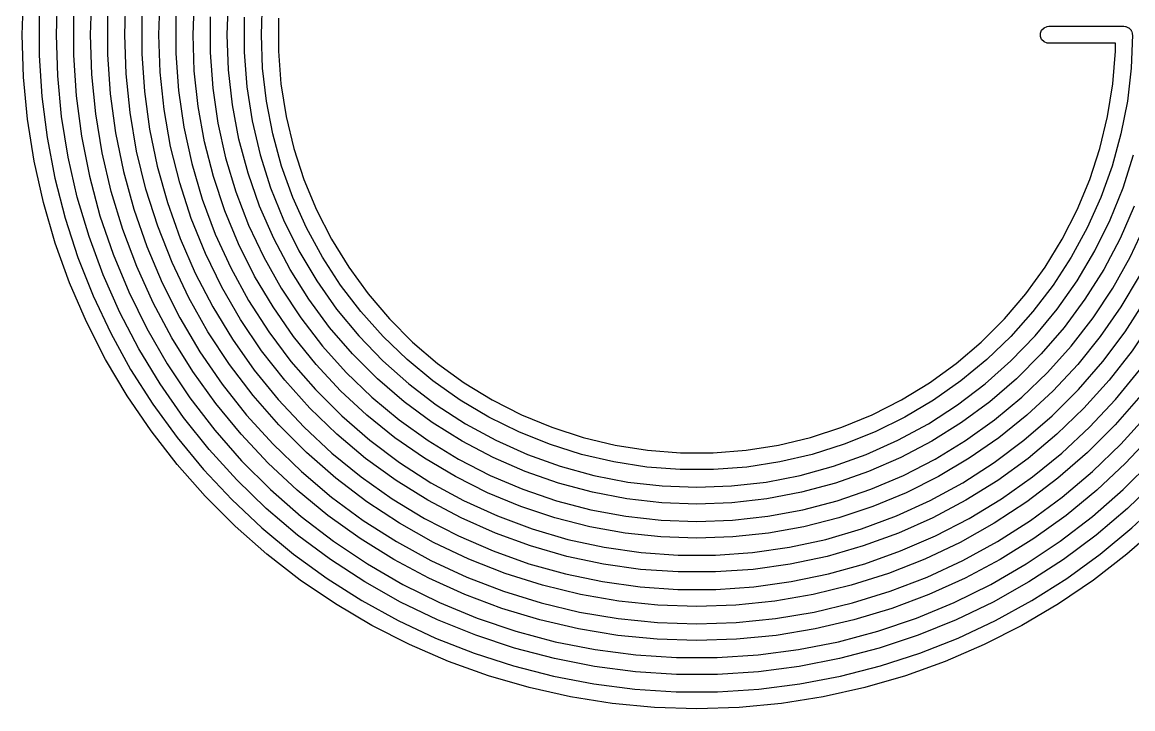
# Model space of a CAD drawing. Extents: x 25 to 275, y -107 to -24.
# Drawn here: x 100.12 to 116.38, y -74.88 to -64.82 of the extents above; entities that cross this region are included whole.
import ezdxf

# ---------------------------------------------------------------- set-up
doc = ezdxf.new("R2010")
doc.units = 0
doc.layers.add('BLACK', color=7, linetype='CONTINUOUS')

msp = doc.modelspace()

# ---------------------------------------------------------------- linework, layer by layer
at = {"layer": 'BLACK', "linetype": 'CONTINUOUS'}
for p, q in [((100.125, -65), (100.144204, -64.376696)), ((100.625, -65), (100.643993, -64.395641)), ((101.125, -65), (101.144537, -64.403196)), ((101.625, -65), (101.644261, -64.423914)), ((102.125, -65), (102.143941, -64.44553)), ((102.625, -65), (102.644428, -64.456039)), ((103.125, -65), (103.144007, -64.479908)), ((103.625, -65), (103.644439, -64.492861)), ((100.375, -64.689666), (100.375, -65)), ((100.875, -64.699362), (100.875, -65)), ((101.375, -64.709463), (101.375, -65)), ((101.875, -64.713901), (101.875, -65)), ((102.375, -64.724999), (102.375, -65)), ((102.875, -64.736601), (102.875, -65)), ((103.375, -64.742756), (103.375, -65)), ((103.875, -64.755641), (103.875, -65)), ((100.144486, -65.620056), (100.125, -65)), ((100.375, -65), (100.375, -65.302478)), ((100.644262, -65.600658), (100.625, -65)), ((100.875, -65), (100.875, -65.298722)), ((101.144002, -65.580453), (101.125, -65)), ((101.375, -65), (101.375, -65.288365)), ((101.644524, -65.57153), (101.625, -65)), ((101.875, -65), (101.875, -65.277558)), ((102.144183, -65.549332), (102.125, -65)), ((102.375, -65), (102.375, -65.272328)), ((102.643791, -65.526126), (102.625, -65)), ((102.875, -65), (102.875, -65.260393)), ((103.144224, -65.513769), (103.125, -65)), ((103.375, -65), (103.375, -65.253942)), ((103.643706, -65.488001), (103.625, -65)), ((103.875, -65), (103.875, -65.240652)), ((115.027402, -64.975614), (115.046066, -64.930554)), ((115.027402, -65.024386), (115.027402, -64.975614)), ((115.046066, -64.930554), (115.080554, -64.896066)), ((115.080554, -64.896066), (115.125614, -64.877402)), ((115.125614, -64.877402), (115.15, -64.875)), ((115.15, -64.875), (116.25, -64.875)), ((116.25, -64.875), (116.274386, -64.877402)), ((116.274386, -64.877402), (116.276153, -64.878134)), ((116.276153, -64.878134), (116.277815, -64.878134)), ((116.277815, -64.878134), (116.288031, -64.883054)), ((116.288031, -64.883054), (116.319446, -64.896066)), ((116.319446, -64.896066), (116.323528, -64.900148)), ((116.323528, -64.900148), (116.327936, -64.902271)), ((116.327936, -64.902271), (116.336933, -64.913553)), ((116.336933, -64.913553), (116.353934, -64.930554)), ((116.353934, -64.930554), (116.357655, -64.939538)), ((116.375, -65), (116.356294, -65.488001)), ((116.357655, -64.939538), (116.362621, -64.945765)), ((116.362621, -64.945765), (116.36555, -64.958598)), ((116.36555, -64.958598), (116.372598, -64.975614)), ((116.372598, -64.975614), (116.372598, -64.989476)), ((116.372598, -64.989476), (116.375, -65)), ((115.046066, -65.069446), (115.027402, -65.024386)), ((115.080554, -65.103934), (115.046066, -65.069446)), ((115.125614, -65.122598), (115.080554, -65.103934)), ((115.15, -65.125), (115.125614, -65.122598)), ((116.125, -65.125), (115.15, -65.125)), ((116.125, -65.240652), (116.125, -65.125)), ((100.375, -65.302478), (100.412985, -65.90624)), ((100.875, -65.298722), (100.914075, -65.894886)), ((101.375, -65.288365), (101.413522, -65.863808)), ((101.875, -65.277558), (101.912883, -65.831381)), ((102.375, -65.272328), (102.413855, -65.815595)), ((102.875, -65.260393), (102.913015, -65.77979)), ((103.375, -65.253942), (103.413878, -65.760336)), ((103.875, -65.240652), (103.912762, -65.720472)), ((116.087238, -65.720472), (116.125, -65.240652)), ((103.699712, -65.973139), (103.643706, -65.488001)), ((116.356294, -65.488001), (116.300288, -65.973139)), ((100.202867, -66.237666), (100.144486, -65.620056)), ((100.701969, -66.198848), (100.644262, -65.600658)), ((101.200927, -66.15842), (101.144002, -65.580453)), ((101.703005, -66.140396), (101.644524, -65.57153)), ((102.201639, -66.095988), (102.144183, -65.549332)), ((102.700067, -66.049572), (102.643791, -65.526126)), ((103.201788, -66.024666), (103.144224, -65.513769)), ((101.912883, -65.831381), (101.988471, -66.381327)), ((102.413855, -65.815595), (102.491367, -66.354706)), ((102.913015, -65.77979), (102.988842, -66.295027)), ((103.413878, -65.760336), (103.491406, -66.262267)), ((103.912762, -65.720472), (103.988055, -66.19585)), ((116.011945, -66.19585), (116.087238, -65.720472)), ((100.412985, -65.90624), (100.488806, -66.506425)), ((100.914075, -65.894886), (100.992057, -66.487217)), ((101.413522, -65.863808), (101.490392, -66.435392)), ((103.792692, -66.452566), (103.699712, -65.973139)), ((116.300288, -65.973139), (116.207308, -66.452566)), ((101.800171, -66.703944), (101.703005, -66.140396)), ((102.297088, -66.637305), (102.201639, -66.095988)), ((102.793542, -66.567669), (102.700067, -66.049572)), ((103.297371, -66.529831), (103.201788, -66.024666)), ((100.299913, -66.85039), (100.202867, -66.237666)), ((100.797883, -66.792112), (100.701969, -66.198848)), ((101.295531, -66.731427), (101.200927, -66.15842)), ((102.988842, -66.295027), (103.102076, -66.803354)), ((103.491406, -66.262267), (103.607129, -66.756792)), ((103.988055, -66.19585), (104.100413, -66.663856)), ((115.899587, -66.663856), (116.011945, -66.19585)), ((101.490392, -66.435392), (101.605269, -67.000566)), ((101.988471, -66.381327), (102.101413, -66.924833)), ((102.491367, -66.354706), (102.607142, -66.886914)), ((103.922098, -66.923469), (103.792692, -66.452566)), ((116.207308, -66.452566), (116.077902, -66.923469)), ((100.488806, -66.506425), (100.602164, -67.100665)), ((100.992057, -66.487217), (101.108612, -67.073181)), ((102.430064, -67.170644), (102.297088, -66.637305)), ((102.923739, -67.077778), (102.793542, -66.567669)), ((103.430437, -67.026442), (103.297371, -66.529831)), ((100.931611, -67.378012), (100.797883, -66.792112)), ((101.427408, -67.297019), (101.295531, -66.731427)), ((101.935568, -67.259548), (101.800171, -66.703944)), ((103.102076, -66.803354), (103.252114, -67.302059)), ((103.607129, -66.756792), (103.760369, -67.241006)), ((104.100413, -66.663856), (104.249144, -67.121603)), ((115.750856, -67.121603), (115.899587, -66.663856)), ((116.239631, -67.241006), (116.392871, -66.756792)), ((100.435241, -67.455813), (100.299913, -66.85039)), ((102.101413, -66.924833), (102.251182, -67.459364)), ((102.607142, -66.886914), (102.760589, -67.409507)), ((104.087172, -67.383084), (103.922098, -66.923469)), ((116.077902, -66.923469), (115.912828, -67.383084)), ((100.602164, -67.100665), (100.75261, -67.686615)), ((101.108612, -67.073181), (101.263242, -67.650267)), ((101.605269, -67.000566), (101.757638, -67.556805)), ((103.089996, -67.577298), (102.923739, -67.077778)), ((103.600243, -67.51172), (103.430437, -67.026442)), ((104.249144, -67.121603), (104.433331, -67.566269)), ((115.566669, -67.566269), (115.750856, -67.121603)), ((102.108565, -67.804617), (101.935568, -67.259548)), ((102.599921, -67.693409), (102.430064, -67.170644)), ((103.760369, -67.241006), (103.950224, -67.71207)), ((116.049776, -67.71207), (116.239631, -67.241006)), ((100.608317, -68.051543), (100.435241, -67.455813)), ((101.102602, -67.95414), (100.931611, -67.378012)), ((101.595995, -67.852775), (101.427408, -67.297019)), ((102.760589, -67.409507), (102.950927, -67.919822)), ((103.252114, -67.302059), (103.438155, -67.788482)), ((104.286945, -67.828714), (104.087172, -67.383084)), ((115.912828, -67.383084), (115.713055, -67.828714)), ((101.757638, -67.556805), (101.94682, -68.101624)), ((102.251182, -67.459364), (102.437079, -67.982429)), ((103.291464, -68.063686), (103.089996, -67.577298)), ((103.805839, -67.982951), (103.600243, -67.51172)), ((104.433331, -67.566269), (104.651839, -67.995114)), ((115.348161, -67.995114), (115.566669, -67.566269)), ((116.399757, -67.51172), (116.194161, -67.982951)), ((100.75261, -67.686615), (100.939552, -68.261962)), ((101.263242, -67.650267), (101.455284, -68.216003)), ((102.80583, -68.203051), (102.599921, -67.693409)), ((103.950224, -67.71207), (104.175582, -68.167218)), ((115.824418, -68.167218), (116.049776, -67.71207)), ((101.800569, -68.396315), (101.595995, -67.852775)), ((102.318355, -68.336609), (102.108565, -67.804617)), ((102.950927, -67.919822), (103.177185, -68.415258)), ((103.438155, -67.788482), (103.659207, -68.260027)), ((104.520244, -68.257744), (104.286945, -67.828714)), ((115.713055, -67.828714), (115.479756, -68.257744)), ((116.340793, -68.260027), (116.561845, -67.788482)), ((100.818457, -68.63523), (100.608317, -68.051543)), ((101.310155, -68.518128), (101.102602, -67.95414)), ((101.94682, -68.101624), (102.17197, -68.632591)), ((102.437079, -67.982429), (102.658238, -68.491588)), ((103.527117, -68.534461), (103.291464, -68.063686)), ((104.046075, -68.4375), (103.805839, -67.982951)), ((104.651839, -67.995114), (104.903319, -68.405493)), ((115.096681, -68.405493), (115.348161, -67.995114)), ((116.194161, -67.982951), (115.953925, -68.4375)), ((100.939552, -68.261962), (101.162251, -68.824436)), ((101.455284, -68.216003), (101.683915, -68.767969)), ((103.046788, -68.697089), (102.80583, -68.203051)), ((103.659207, -68.260027), (103.914089, -68.714178)), ((104.175582, -68.167218), (104.435121, -68.603779)), ((104.7857, -68.667656), (104.520244, -68.257744)), ((115.479756, -68.257744), (115.2143, -68.667656)), ((115.564879, -68.603779), (115.824418, -68.167218)), ((116.085911, -68.714178), (116.340793, -68.260027)), ((102.040254, -68.925312), (101.800569, -68.396315)), ((102.563961, -68.853045), (102.318355, -68.336609)), ((103.177185, -68.415258), (103.43821, -68.89329)), ((104.903319, -68.405493), (105.186222, -68.794876)), ((114.813778, -68.794876), (115.096681, -68.405493)), ((101.553417, -69.06766), (101.310155, -68.518128)), ((102.658238, -68.491588), (102.913628, -68.984468)), ((103.795755, -68.987226), (103.527117, -68.534461)), ((104.319608, -68.872825), (104.046075, -68.4375)), ((115.953925, -68.4375), (115.680392, -68.872825)), ((116.472883, -68.534461), (116.204245, -68.987226)), ((101.064833, -69.204571), (100.818457, -68.63523)), ((102.17197, -68.632591), (102.432081, -69.147334)), ((103.321621, -69.173114), (103.046788, -68.697089)), ((103.914089, -68.714178), (104.201442, -69.148513)), ((104.435121, -68.603779), (104.727316, -69.019193)), ((105.081756, -69.056046), (104.7857, -68.667656)), ((115.2143, -68.667656), (114.918244, -69.056046)), ((115.272684, -69.019193), (115.564879, -68.603779)), ((115.798558, -69.148513), (116.085911, -68.714178)), ((101.162251, -68.824436), (101.419828, -69.371816)), ((101.683915, -68.767969), (101.948158, -69.303799)), ((102.844237, -69.351516), (102.563961, -68.853045)), ((103.43821, -68.89329), (103.732673, -69.351483)), ((104.624909, -69.286492), (104.319608, -68.872825)), ((105.186222, -68.794876), (105.498804, -69.160863)), ((114.501196, -69.160863), (114.813778, -68.794876)), ((115.680392, -68.872825), (115.375091, -69.286492)), ((116.267327, -69.351483), (116.56179, -68.89329)), ((101.831387, -69.600477), (101.553417, -69.06766)), ((102.314025, -69.4375), (102.040254, -68.925312)), ((102.913628, -68.984468), (103.202058, -69.458771)), ((104.096008, -69.419673), (103.795755, -68.987226)), ((104.727316, -69.019193), (105.050453, -69.41102)), ((105.406675, -69.420632), (105.081756, -69.056046)), ((114.918244, -69.056046), (114.593325, -69.420632)), ((114.949547, -69.41102), (115.272684, -69.019193)), ((116.204245, -68.987226), (115.903992, -69.419673)), ((101.346472, -69.757318), (101.064833, -69.204571)), ((102.432081, -69.147334), (102.725992, -69.643553)), ((103.628991, -69.628809), (103.321621, -69.173114)), ((104.201442, -69.148513), (104.519733, -69.560713)), ((105.498804, -69.160863), (105.839137, -69.501196)), ((114.160863, -69.501196), (114.501196, -69.160863)), ((115.480267, -69.560713), (115.798558, -69.148513)), ((116.678379, -69.173114), (116.371009, -69.628809)), ((101.419828, -69.371816), (101.711268, -69.901943)), ((101.948158, -69.303799), (102.246879, -69.8212)), ((103.157877, -69.829698), (102.844237, -69.351516)), ((103.732673, -69.351483), (104.059073, -69.787502)), ((104.960268, -69.676188), (104.624909, -69.286492)), ((115.375091, -69.286492), (115.039732, -69.676188)), ((115.940927, -69.787502), (116.267327, -69.351483)), ((102.620707, -69.930686), (102.314025, -69.4375)), ((103.202058, -69.458771), (103.522182, -69.912284)), ((104.426347, -69.829598), (104.096008, -69.419673)), ((104.519733, -69.560713), (104.867263, -69.94858)), ((105.050453, -69.41102), (105.402636, -69.776961)), ((105.758549, -69.759277), (105.406675, -69.420632)), ((105.839137, -69.501196), (106.205124, -69.813778)), ((113.794876, -69.813778), (114.160863, -69.501196)), ((114.593325, -69.420632), (114.241451, -69.759277)), ((114.597364, -69.776961), (114.949547, -69.41102)), ((115.132737, -69.94858), (115.480267, -69.560713)), ((115.903992, -69.419673), (115.573653, -69.829598)), ((102.142924, -70.11439), (101.831387, -69.600477)), ((102.725992, -69.643553), (103.052391, -70.119034)), ((103.9674, -70.061952), (103.628991, -69.628809)), ((105.323812, -70.039732), (104.960268, -69.676188)), ((115.039732, -69.676188), (114.676188, -70.039732)), ((116.371009, -69.628809), (116.0326, -70.061952)), ((101.662262, -70.29129), (101.346472, -69.757318)), ((102.246879, -69.8212), (102.578801, -70.317956)), ((103.503418, -70.285362), (103.157877, -69.829698)), ((104.059073, -69.787502), (104.415746, -70.199125)), ((104.785087, -70.214913), (104.426347, -69.829598)), ((105.402636, -69.776961), (105.781799, -70.114869)), ((106.135313, -70.069992), (105.758549, -69.759277)), ((106.205124, -69.813778), (106.594507, -70.096681)), ((113.405493, -70.096681), (113.794876, -69.813778)), ((114.241451, -69.759277), (113.864687, -70.069992)), ((114.218201, -70.114869), (114.597364, -69.776961)), ((115.573653, -69.829598), (115.214913, -70.214913)), ((115.584254, -70.199125), (115.940927, -69.787502)), ((101.711268, -69.901943), (102.035419, -70.412724)), ((102.958989, -70.402758), (102.620707, -69.930686)), ((103.522182, -69.912284), (103.87251, -70.342894)), ((104.867263, -69.94858), (105.242179, -70.310045)), ((105.713508, -70.375091), (105.323812, -70.039732)), ((114.676188, -70.039732), (114.286492, -70.375091)), ((114.757821, -70.310045), (115.132737, -69.94858)), ((116.12749, -70.342894), (116.477818, -69.912284)), ((102.486747, -70.607286), (102.142924, -70.11439)), ((103.052391, -70.119034), (103.40982, -70.571652)), ((104.335199, -70.470435), (103.9674, -70.061952)), ((104.415746, -70.199125), (104.800875, -70.584254)), ((105.170402, -70.573653), (104.785087, -70.214913)), ((105.781799, -70.114869), (106.185715, -70.422761)), ((106.534757, -70.350955), (106.135313, -70.069992)), ((106.594507, -70.096681), (107.004886, -70.348161)), ((112.995114, -70.348161), (113.405493, -70.096681)), ((113.864687, -70.069992), (113.465243, -70.350955)), ((113.814285, -70.422761), (114.218201, -70.114869)), ((115.214913, -70.214913), (114.829598, -70.573653)), ((115.199125, -70.584254), (115.584254, -70.199125)), ((116.0326, -70.061952), (115.664801, -70.470435)), ((102.010957, -70.804379), (101.662262, -70.29129)), ((102.578801, -70.317956), (102.942501, -70.79194)), ((103.879249, -70.716383), (103.503418, -70.285362)), ((103.87251, -70.342894), (104.251406, -70.748594)), ((105.242179, -70.310045), (105.64248, -70.643178)), ((106.127175, -70.680392), (105.713508, -70.375091)), ((106.954536, -70.600516), (106.534757, -70.350955)), ((107.004886, -70.348161), (107.433731, -70.566669)), ((112.566269, -70.566669), (112.995114, -70.348161)), ((113.465243, -70.350955), (113.045464, -70.600516)), ((114.286492, -70.375091), (113.872825, -70.680392)), ((114.35752, -70.643178), (114.757821, -70.310045)), ((115.748594, -70.748594), (116.12749, -70.342894)), ((116.496582, -70.285362), (116.120751, -70.716383)), ((102.035419, -70.412724), (102.391003, -70.902143)), ((103.327422, -70.851694), (102.958989, -70.402758)), ((104.730596, -70.852266), (104.335199, -70.470435)), ((106.185715, -70.422761), (106.612015, -70.69883)), ((113.387985, -70.69883), (113.814285, -70.422761)), ((115.664801, -70.470435), (115.269404, -70.852266)), ((102.861444, -71.077141), (102.486747, -70.607286)), ((103.40982, -70.571652), (103.796682, -70.999385)), ((104.800875, -70.584254), (105.212498, -70.940927)), ((105.580327, -70.903992), (105.170402, -70.573653)), ((105.64248, -70.643178), (106.06603, -70.946202)), ((106.5625, -70.953925), (106.127175, -70.680392)), ((106.612015, -70.69883), (107.058197, -70.941457)), ((107.392187, -70.817211), (106.954536, -70.600516)), ((107.433731, -70.566669), (107.878397, -70.750856)), ((112.121603, -70.750856), (112.566269, -70.566669)), ((113.045464, -70.600516), (112.607813, -70.817211)), ((112.941803, -70.941457), (113.387985, -70.69883)), ((113.872825, -70.680392), (113.4375, -70.953925)), ((113.93397, -70.946202), (114.35752, -70.643178)), ((114.829598, -70.573653), (114.419673, -70.903992)), ((114.787502, -70.940927), (115.199125, -70.584254)), ((116.203318, -70.999385), (116.59018, -70.571652)), ((102.391182, -71.294562), (102.010957, -70.804379)), ((102.942501, -70.79194), (103.336423, -71.241121)), ((103.724427, -71.275573), (103.327422, -70.851694)), ((104.283617, -71.120751), (103.879249, -70.716383)), ((104.251406, -70.748594), (104.657106, -71.12749)), ((105.151666, -71.205585), (104.730596, -70.852266)), ((107.845142, -70.999768), (107.392187, -70.817211)), ((107.878397, -70.750856), (108.336144, -70.899587)), ((111.663856, -70.899587), (112.121603, -70.750856)), ((112.607813, -70.817211), (112.154858, -70.999768)), ((115.269404, -70.852266), (114.848334, -71.205585)), ((115.342894, -71.12749), (115.748594, -70.748594)), ((116.120751, -70.716383), (115.716383, -71.120751)), ((116.672578, -70.851694), (116.275573, -71.275573)), ((102.391003, -70.902143), (102.776616, -71.368269)), ((103.796682, -70.999385), (104.211249, -71.400323)), ((105.212498, -70.940927), (105.648517, -71.267327)), ((106.012774, -71.204245), (105.580327, -70.903992)), ((106.06603, -70.946202), (106.51057, -71.2175)), ((107.017049, -71.194161), (106.5625, -70.953925)), ((107.058197, -70.941457), (107.521643, -71.149216)), ((108.310743, -71.147116), (107.845142, -70.999768)), ((108.336144, -70.899587), (108.80415, -71.011945)), ((108.80415, -71.011945), (109.279528, -71.087238)), ((110.720472, -71.087238), (111.19585, -71.011945)), ((111.19585, -71.011945), (111.663856, -70.899587)), ((112.154858, -70.999768), (111.689257, -71.147116)), ((112.478357, -71.149216), (112.941803, -70.941457)), ((113.4375, -70.953925), (112.982951, -71.194161)), ((113.48943, -71.2175), (113.93397, -70.946202)), ((114.419673, -70.903992), (113.987226, -71.204245)), ((114.351483, -71.267327), (114.787502, -70.940927)), ((115.788751, -71.400323), (116.203318, -70.999385)), ((103.265475, -71.522024), (102.861444, -71.077141)), ((104.714638, -71.496582), (104.283617, -71.120751)), ((104.657106, -71.12749), (105.087716, -71.477818)), ((107.48828, -71.399757), (107.017049, -71.194161)), ((107.521643, -71.149216), (107.999633, -71.320889)), ((108.786257, -71.258391), (108.310743, -71.147116)), ((109.279528, -71.087238), (109.759348, -71.125)), ((109.759348, -71.125), (110.240652, -71.125)), ((110.240652, -71.125), (110.720472, -71.087238)), ((111.689257, -71.147116), (111.213743, -71.258391)), ((112.000367, -71.320889), (112.478357, -71.149216)), ((112.982951, -71.194161), (112.51172, -71.399757)), ((114.912284, -71.477818), (115.342894, -71.12749)), ((115.716383, -71.120751), (115.285362, -71.496582)), ((102.801435, -71.759903), (102.391182, -71.294562)), ((103.336423, -71.241121), (103.758879, -71.663577)), ((104.148306, -71.672578), (103.724427, -71.275573)), ((105.596356, -71.528671), (105.151666, -71.205585)), ((105.648517, -71.267327), (106.10671, -71.56179)), ((106.465539, -71.472883), (106.012774, -71.204245)), ((106.51057, -71.2175), (106.973727, -71.455626)), ((107.999633, -71.320889), (108.489362, -71.455469)), ((109.268893, -71.332938), (108.786257, -71.258391)), ((109.75582, -71.370322), (109.268893, -71.332938)), ((110.731107, -71.332938), (110.24418, -71.370322)), ((111.213743, -71.258391), (110.731107, -71.332938)), ((111.510638, -71.455469), (112.000367, -71.320889)), ((113.026273, -71.455626), (113.48943, -71.2175)), ((113.987226, -71.204245), (113.534461, -71.472883)), ((113.89329, -71.56179), (114.351483, -71.267327)), ((114.848334, -71.205585), (114.403644, -71.528671)), ((116.275573, -71.275573), (115.851694, -71.672578)), ((116.241121, -71.663577), (116.663577, -71.241121)), ((102.776616, -71.368269), (103.190737, -71.809263)), ((103.697179, -71.940106), (103.265475, -71.522024)), ((104.211249, -71.400323), (104.651671, -71.772677)), ((105.170302, -71.842123), (104.714638, -71.496582)), ((105.087716, -71.477818), (105.541229, -71.797942)), ((106.936314, -71.708536), (106.465539, -71.472883)), ((106.973727, -71.455626), (107.453031, -71.659308)), ((107.973558, -71.569563), (107.48828, -71.399757)), ((108.489362, -71.455469), (108.987956, -71.552166)), ((110.24418, -71.370322), (109.75582, -71.370322)), ((111.012044, -71.552166), (111.510638, -71.455469)), ((112.51172, -71.399757), (112.026442, -71.569563)), ((112.546969, -71.659308), (113.026273, -71.455626)), ((113.534461, -71.472883), (113.063686, -71.708536)), ((114.458771, -71.797942), (114.912284, -71.477818)), ((115.285362, -71.496582), (114.829698, -71.842123)), ((115.348329, -71.772677), (115.788751, -71.400323)), ((116.734525, -71.522024), (116.302821, -71.940106)), ((103.758879, -71.663577), (104.20806, -72.057499)), ((104.597242, -72.041011), (104.148306, -71.672578)), ((106.0625, -71.81995), (105.596356, -71.528671)), ((106.10671, -71.56179), (106.584742, -71.822815)), ((107.453031, -71.659308), (107.945923, -71.82746)), ((108.470169, -71.702629), (107.973558, -71.569563)), ((108.987956, -71.552166), (109.492489, -71.610412)), ((109.492489, -71.610412), (110, -71.629865)), ((110, -71.629865), (110.507511, -71.610412)), ((110.507511, -71.610412), (111.012044, -71.552166)), ((112.026442, -71.569563), (111.529831, -71.702629)), ((112.054077, -71.82746), (112.546969, -71.659308)), ((113.415258, -71.822815), (113.89329, -71.56179)), ((114.403644, -71.528671), (113.9375, -71.81995)), ((115.851694, -71.672578), (115.402758, -72.041011)), ((115.79194, -72.057499), (116.241121, -71.663577)), ((103.240097, -72.198565), (102.801435, -71.759903)), ((103.190737, -71.809263), (103.631731, -72.223384)), ((104.651671, -71.772677), (105.115979, -72.114781)), ((105.648484, -72.155763), (105.170302, -71.842123)), ((105.541229, -71.797942), (106.015532, -72.086372)), ((106.547827, -72.078003), (106.0625, -71.81995)), ((106.584742, -71.822815), (107.080178, -72.049073)), ((107.422702, -71.910004), (106.936314, -71.708536)), ((107.945923, -71.82746), (108.449776, -71.959184)), ((108.975334, -71.798212), (108.470169, -71.702629)), ((109.486231, -71.855776), (108.975334, -71.798212)), ((111.024666, -71.798212), (110.513769, -71.855776)), ((111.529831, -71.702629), (111.024666, -71.798212)), ((111.550224, -71.959184), (112.054077, -71.82746)), ((113.063686, -71.708536), (112.577298, -71.910004)), ((112.919822, -72.049073), (113.415258, -71.822815)), ((113.9375, -71.81995), (113.452173, -72.078003)), ((113.984468, -72.086372), (114.458771, -71.797942)), ((114.829698, -71.842123), (114.351516, -72.155763)), ((114.884021, -72.114781), (115.348329, -71.772677)), ((116.368269, -72.223384), (116.809263, -71.809263)), ((104.154783, -72.32967), (103.697179, -71.940106)), ((107.922222, -72.076261), (107.422702, -71.910004)), ((108.449776, -71.959184), (108.961899, -72.053778)), ((110, -71.875), (109.486231, -71.855776)), ((110.513769, -71.855776), (110, -71.875)), ((111.038101, -72.053778), (111.550224, -71.959184)), ((112.577298, -71.910004), (112.077778, -72.076261)), ((116.302821, -71.940106), (115.845217, -72.32967)), ((104.20806, -72.057499), (104.682044, -72.421199)), ((105.069314, -72.379293), (104.597242, -72.041011)), ((105.115979, -72.114781), (105.602101, -72.42511)), ((106.146955, -72.436039), (105.648484, -72.155763)), ((106.015532, -72.086372), (106.508412, -72.341762)), ((107.049973, -72.301573), (106.547827, -72.078003)), ((107.080178, -72.049073), (107.590493, -72.239411)), ((108.432331, -72.206458), (107.922222, -72.076261)), ((108.961899, -72.053778), (109.479561, -72.110737)), ((109.479561, -72.110737), (110, -72.129757)), ((110, -72.129757), (110.520439, -72.110737)), ((110.520439, -72.110737), (111.038101, -72.053778)), ((112.077778, -72.076261), (111.567669, -72.206458)), ((112.409507, -72.239411), (112.919822, -72.049073)), ((113.452173, -72.078003), (112.950027, -72.301573)), ((113.491588, -72.341762), (113.984468, -72.086372)), ((114.351516, -72.155763), (113.853045, -72.436039)), ((114.397899, -72.42511), (114.884021, -72.114781)), ((115.402758, -72.041011), (114.930686, -72.379293)), ((115.317956, -72.421199), (115.79194, -72.057499)), ((103.705438, -72.608818), (103.240097, -72.198565)), ((103.631731, -72.223384), (104.097857, -72.608997)), ((104.636406, -72.689115), (104.154783, -72.32967)), ((107.566491, -72.48957), (107.049973, -72.301573)), ((107.590493, -72.239411), (108.113086, -72.392858)), ((108.950428, -72.299933), (108.432331, -72.206458)), ((109.473874, -72.356209), (108.950428, -72.299933)), ((111.049572, -72.299933), (110.526126, -72.356209)), ((111.567669, -72.206458), (111.049572, -72.299933)), ((111.886914, -72.392858), (112.409507, -72.239411)), ((112.950027, -72.301573), (112.433509, -72.48957)), ((115.845217, -72.32967), (115.363594, -72.689115)), ((115.902143, -72.608997), (116.368269, -72.223384)), ((116.759903, -72.198565), (116.294562, -72.608818)), ((104.682044, -72.421199), (105.1788, -72.753121)), ((105.5625, -72.685975), (105.069314, -72.379293)), ((105.602101, -72.42511), (106.107864, -72.702276)), ((106.663391, -72.681645), (106.146955, -72.436039)), ((106.508412, -72.341762), (107.017571, -72.562921)), ((108.094865, -72.641079), (107.566491, -72.48957)), ((108.113086, -72.392858), (108.645294, -72.508633)), ((110, -72.375), (109.473874, -72.356209)), ((110.526126, -72.356209), (110, -72.375)), ((111.354706, -72.508633), (111.886914, -72.392858)), ((112.433509, -72.48957), (111.905135, -72.641079)), ((112.982429, -72.562921), (113.491588, -72.341762)), ((113.853045, -72.436039), (113.336609, -72.681645)), ((113.892136, -72.702276), (114.397899, -72.42511)), ((114.930686, -72.379293), (114.4375, -72.685975)), ((114.8212, -72.753121), (115.317956, -72.421199)), ((104.195621, -72.989043), (103.705438, -72.608818)), ((104.097857, -72.608997), (104.587276, -72.964581)), ((107.017571, -72.562921), (107.540636, -72.748818)), ((108.632521, -72.755361), (108.094865, -72.641079)), ((108.645294, -72.508633), (109.184405, -72.586145)), ((109.184405, -72.586145), (109.727672, -72.625)), ((109.727672, -72.625), (110.272328, -72.625)), ((110.272328, -72.625), (110.815595, -72.586145)), ((110.815595, -72.586145), (111.354706, -72.508633)), ((111.905135, -72.641079), (111.367479, -72.755361)), ((112.459364, -72.748818), (112.982429, -72.562921)), ((115.412724, -72.964581), (115.902143, -72.608997)), ((116.294562, -72.608818), (115.804379, -72.989043)), ((105.14007, -73.016963), (104.636406, -72.689115)), ((105.1788, -72.753121), (105.696201, -73.051842)), ((106.074688, -72.959746), (105.5625, -72.685975)), ((106.107864, -72.702276), (106.631011, -72.945042)), ((107.195383, -72.891435), (106.663391, -72.681645)), ((107.540636, -72.748818), (108.075167, -72.898587)), ((109.176838, -72.83186), (108.632521, -72.755361)), ((111.367479, -72.755361), (110.823162, -72.83186)), ((111.924833, -72.898587), (112.459364, -72.748818)), ((113.336609, -72.681645), (112.804617, -72.891435)), ((113.368989, -72.945042), (113.892136, -72.702276)), ((114.4375, -72.685975), (113.925312, -72.959746)), ((114.303799, -73.051842), (114.8212, -72.753121)), ((115.363594, -72.689115), (114.85993, -73.016963)), ((104.587276, -72.964581), (105.098057, -73.288732)), ((106.603685, -73.199431), (106.074688, -72.959746)), ((106.631011, -72.945042), (107.169205, -73.152323)), ((107.740452, -73.064432), (107.195383, -72.891435)), ((108.075167, -72.898587), (108.618673, -73.011529)), ((109.725166, -72.870203), (109.176838, -72.83186)), ((110.274834, -72.870203), (109.725166, -72.870203)), ((110.823162, -72.83186), (110.274834, -72.870203)), ((111.381327, -73.011529), (111.924833, -72.898587)), ((112.804617, -72.891435), (112.259548, -73.064432)), ((112.830795, -73.152323), (113.368989, -72.945042)), ((113.925312, -72.959746), (113.396315, -73.199431)), ((114.901943, -73.288732), (115.412724, -72.964581)), ((104.70871, -73.337738), (104.195621, -72.989043)), ((105.663704, -73.311868), (105.14007, -73.016963)), ((105.696201, -73.051842), (106.232031, -73.316085)), ((108.296056, -73.199829), (107.740452, -73.064432)), ((108.618673, -73.011529), (109.168619, -73.087117)), ((109.168619, -73.087117), (109.722442, -73.125)), ((109.722442, -73.125), (110.277558, -73.125)), ((110.277558, -73.125), (110.831381, -73.087117)), ((110.831381, -73.087117), (111.381327, -73.011529)), ((112.259548, -73.064432), (111.703944, -73.199829)), ((113.767969, -73.316085), (114.303799, -73.051842)), ((114.85993, -73.016963), (114.336296, -73.311868)), ((115.804379, -72.989043), (115.29129, -73.337738)), ((105.098057, -73.288732), (105.628184, -73.580172)), ((107.147225, -73.404005), (106.603685, -73.199431)), ((107.169205, -73.152323), (107.720042, -73.323194)), ((108.859604, -73.296995), (108.296056, -73.199829)), ((109.42847, -73.355476), (108.859604, -73.296995)), ((111.140396, -73.296995), (110.57153, -73.355476)), ((111.703944, -73.199829), (111.140396, -73.296995)), ((112.279958, -73.323194), (112.830795, -73.152323)), ((113.396315, -73.199431), (112.852775, -73.404005)), ((114.371816, -73.580172), (114.901943, -73.288732)), ((105.242682, -73.653528), (104.70871, -73.337738)), ((106.205156, -73.572618), (105.663704, -73.311868)), ((106.232031, -73.316085), (106.783997, -73.544716)), ((107.702981, -73.572592), (107.147225, -73.404005)), ((107.720042, -73.323194), (108.281061, -73.456892)), ((108.281061, -73.456892), (108.849758, -73.552819)), ((110, -73.375), (109.42847, -73.355476)), ((110.57153, -73.355476), (110, -73.375)), ((111.150242, -73.552819), (111.718939, -73.456892)), ((111.718939, -73.456892), (112.279958, -73.323194)), ((112.852775, -73.404005), (112.297019, -73.572592)), ((113.216003, -73.544716), (113.767969, -73.316085)), ((114.336296, -73.311868), (113.794844, -73.572618)), ((115.29129, -73.337738), (114.757318, -73.653528)), ((105.628184, -73.580172), (106.175564, -73.837749)), ((106.762203, -73.798141), (106.205156, -73.572618)), ((106.783997, -73.544716), (107.349733, -73.736758)), ((108.268573, -73.704469), (107.702981, -73.572592)), ((108.849758, -73.552819), (109.423592, -73.610548)), ((109.423592, -73.610548), (110, -73.629819)), ((110, -73.629819), (110.576408, -73.610548)), ((110.576408, -73.610548), (111.150242, -73.552819)), ((112.297019, -73.572592), (111.731427, -73.704469)), ((112.650267, -73.736758), (113.216003, -73.544716)), ((113.794844, -73.572618), (113.237797, -73.798141)), ((113.824436, -73.837749), (114.371816, -73.580172)), ((105.795429, -73.935167), (105.242682, -73.653528)), ((107.332554, -73.987511), (106.762203, -73.798141)), ((107.349733, -73.736758), (107.926819, -73.891388)), ((108.84158, -73.799073), (108.268573, -73.704469)), ((111.731427, -73.704469), (111.15842, -73.799073)), ((112.073181, -73.891388), (112.650267, -73.736758)), ((113.237797, -73.798141), (112.667446, -73.987511)), ((114.757318, -73.653528), (114.204571, -73.935167)), ((106.36477, -74.181543), (105.795429, -73.935167)), ((106.175564, -73.837749), (106.738038, -74.060448)), ((107.926819, -73.891388), (108.512783, -74.007943)), ((109.419547, -73.855998), (108.84158, -73.799073)), ((110, -73.875), (109.419547, -73.855998)), ((110.580453, -73.855998), (110, -73.875)), ((111.15842, -73.799073), (110.580453, -73.855998)), ((111.487217, -74.007943), (112.073181, -73.891388)), ((113.261962, -74.060448), (113.824436, -73.837749)), ((114.204571, -73.935167), (113.63523, -74.181543)), ((106.738038, -74.060448), (107.313385, -74.24739)), ((107.913866, -74.139949), (107.332554, -73.987511)), ((108.512783, -74.007943), (109.105114, -74.085925)), ((109.105114, -74.085925), (109.701278, -74.125)), ((110.298722, -74.125), (110.894886, -74.085925)), ((110.894886, -74.085925), (111.487217, -74.007943)), ((112.667446, -73.987511), (112.086134, -74.139949)), ((112.686615, -74.24739), (113.261962, -74.060448)), ((106.948457, -74.391683), (106.36477, -74.181543)), ((107.313385, -74.24739), (107.899335, -74.397836)), ((108.503751, -74.254829), (107.913866, -74.139949)), ((109.099784, -74.331679), (108.503751, -74.254829)), ((109.701278, -74.125), (110.298722, -74.125)), ((111.496249, -74.254829), (110.900216, -74.331679)), ((112.086134, -74.139949), (111.496249, -74.254829)), ((112.100665, -74.397836), (112.686615, -74.24739)), ((113.63523, -74.181543), (113.051543, -74.391683)), ((107.544187, -74.564759), (106.948457, -74.391683)), ((107.899335, -74.397836), (108.493575, -74.511194)), ((109.699516, -74.370183), (109.099784, -74.331679)), ((110.300484, -74.370183), (109.699516, -74.370183)), ((110.900216, -74.331679), (110.300484, -74.370183)), ((111.506425, -74.511194), (112.100665, -74.397836)), ((113.051543, -74.391683), (112.455813, -74.564759)), ((108.14961, -74.700087), (107.544187, -74.564759)), ((108.493575, -74.511194), (109.09376, -74.587015)), ((109.09376, -74.587015), (109.697522, -74.625)), ((110.302478, -74.625), (110.90624, -74.587015)), ((110.90624, -74.587015), (111.506425, -74.511194)), ((112.455813, -74.564759), (111.85039, -74.700087)), ((108.762334, -74.797133), (108.14961, -74.700087)), ((109.697522, -74.625), (110.302478, -74.625)), ((111.85039, -74.700087), (111.237666, -74.797133)), ((109.379944, -74.855514), (108.762334, -74.797133)), ((110, -74.875), (109.379944, -74.855514)), ((110.620056, -74.855514), (110, -74.875)), ((111.237666, -74.797133), (110.620056, -74.855514))]:
    msp.add_line(p, q, dxfattribs=at)

doc.saveas('drawing.dxf')
